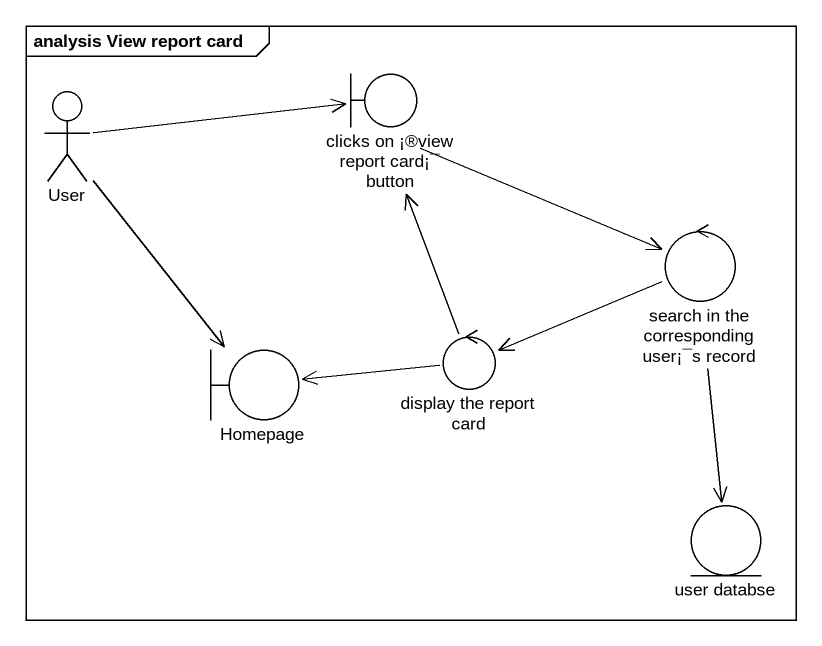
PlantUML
@startuml
mainframe analysis View report card
boundary "clicks on ¡®view report card¡¯ button" as clicks_on_view_report_card
actor User
control "search in the corresponding user¡¯s record" as search_in_the_corresponding
boundary Homepage
control "display the report card" as display_the_report_card
entity "user databse" as user_databse
clicks_on_view_report_card -right-> search_in_the_corresponding
User -right-> clicks_on_view_report_card
User --> Homepage
search_in_the_corresponding -left-> display_the_report_card
search_in_the_corresponding --> user_databse
display_the_report_card -up-> clicks_on_view_report_card
display_the_report_card -left-> Homepage
@enduml
